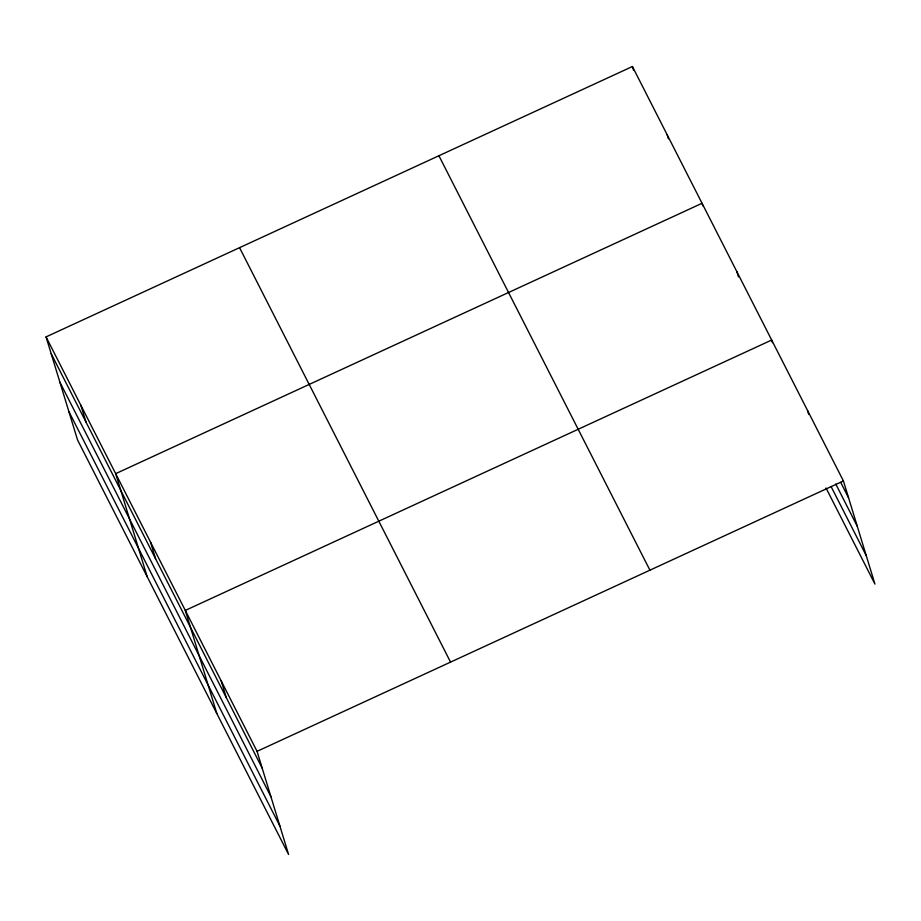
<?xml version="1.0" encoding="UTF-8"?>
<svg xmlns="http://www.w3.org/2000/svg" width="921" height="921" viewBox="0 0 921 921"><rect width="100%" height="100%" fill="white"/><g stroke="black" fill="none" stroke-linecap="round" stroke-linejoin="round"><path stroke-width="1.38" d="M46.05 336.902L257.051 751.34L288.584 854.481L77.583 440.042L46.05 336.902L632.416 66.519L843.417 480.958L874.95 584.098L826.033 488.026M257.051 751.34L843.417 480.958M840.735 482.42L848.563 497.789M835.75 483.997L857.267 526.271M831.03 486.449L866.247 555.616M438.914 155.741L649.915 570.18M239.552 247.668L450.553 662.107M51.196 353.733L262.197 768.172M59.9 382.215L270.901 796.653M68.879 411.56L279.869 825.999M807.544 410.501L808.73 414.392M772.466 342.635L771.683 340.045L185.305 610.427L216.838 713.568M736.858 271.672L738.446 276.853M702.838 205.878L702.044 203.288L115.678 473.659L147.21 576.811M667.23 134.903L668.427 138.783M632.416 66.519L633.613 70.41M221.178 680.884L226.324 697.715M150.491 542.043L155.637 558.874M80.864 405.286L86.01 422.117"/></g></svg>
